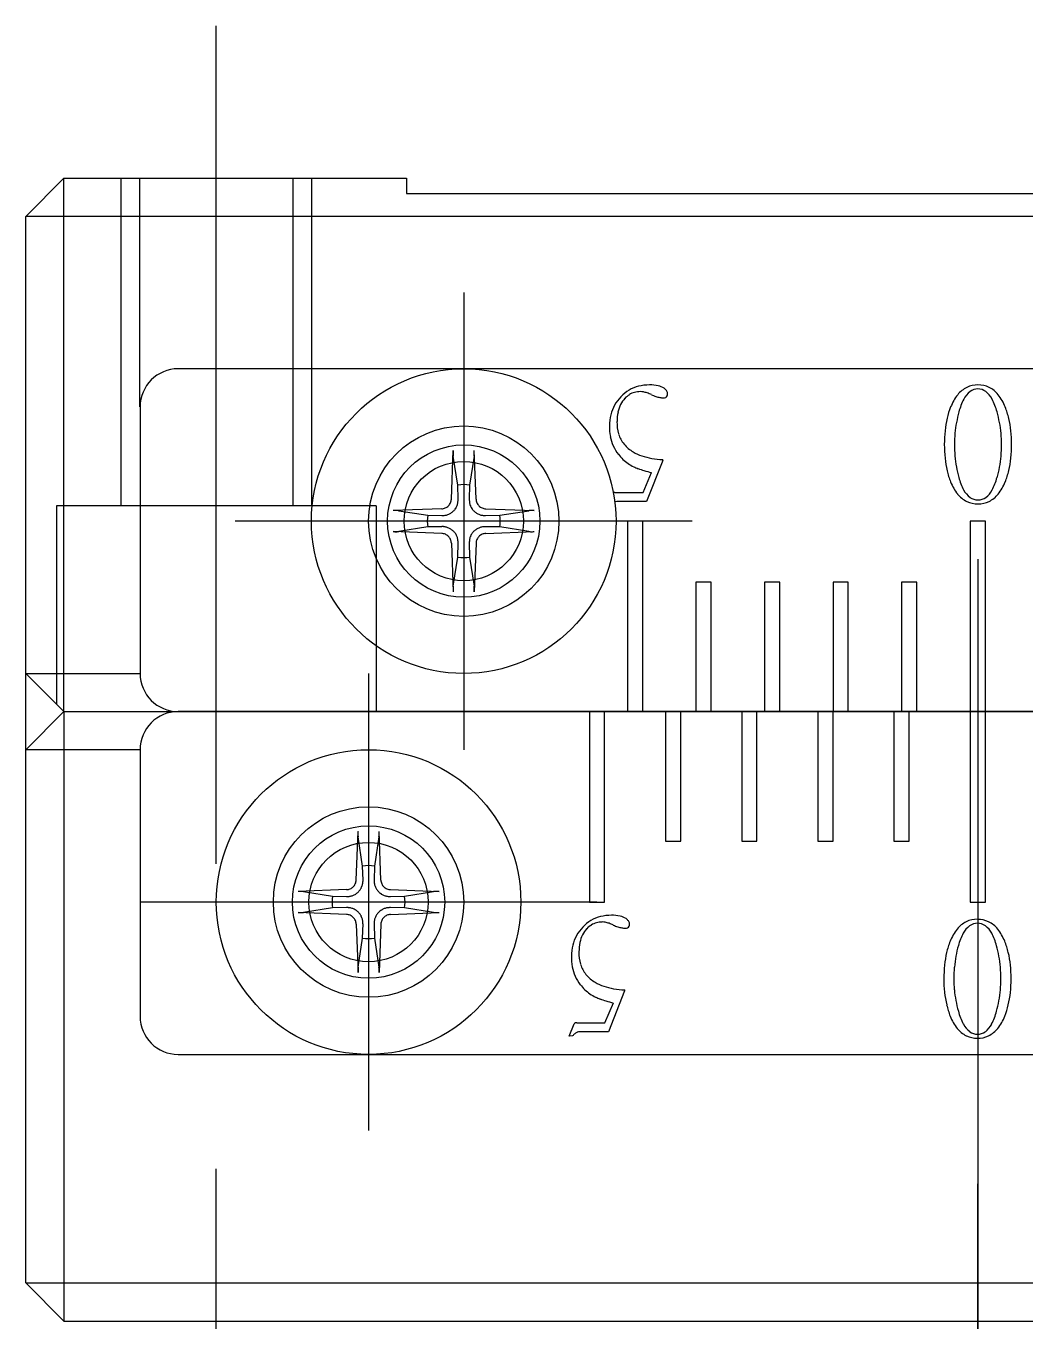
# Model space of a CAD drawing. Extents: x 1 to 229, y 0 to 160.
# Drawn here: x 76.6 to 89.72, y 142.55 to 159.55 of the extents above; entities that cross this region are included whole.
import ezdxf

# ---------------------------------------------------------------- set-up
doc = ezdxf.new("R2010")
doc.units = 0
doc.linetypes.add('CENTER', pattern=[50.8, 31.75, -6.35, 6.35, -6.35])
doc.linetypes.add('DASHED', pattern=[19.05, 12.7, -6.35])
doc.layers.get('0').update_dxf_attribs({"linetype": 'CONTINUOUS'})
doc.layers.add('CENTER', color=1, linetype='CENTER')

msp = doc.modelspace()

# ---------------------------------------------------------------- linework, layer by layer
at = {"color": 7, "linetype": 'CONTINUOUS'}
for p, q in [((77.098, 157.546), (76.598, 157.046)), ((77.098, 157.546), (81.598, 157.546)), ((77.098, 150.546), (77.098, 157.546)), ((81.598, 157.546), (81.598, 157.346)), ((81.598, 157.346), (96.598, 157.346)), ((76.598, 143.046), (76.598, 157.046)), ((101.598, 157.046), (76.598, 157.046)), ((99.598, 155.046), (78.598, 155.046)), ((78.098, 154.546), (78.098, 151.046)), ((82.185, 153.335), (82.21, 153.972)), ((82.21, 153.972), (82.209, 153.961)), ((82.209, 153.961), (82.209, 153.951)), ((82.209, 153.951), (82.209, 153.94)), ((82.209, 153.94), (82.209, 153.935)), ((82.209, 153.935), (82.209, 153.93)), ((82.209, 153.93), (82.209, 153.921)), ((82.209, 153.921), (82.209, 153.917)), ((82.209, 153.917), (82.21, 153.913)), ((82.21, 153.913), (82.21, 153.909)), ((82.21, 153.909), (82.21, 153.906)), ((82.21, 153.906), (82.21, 153.903)), ((82.21, 153.903), (82.211, 153.9)), ((82.27, 153.518), (82.211, 153.9)), ((82.485, 153.9), (82.425, 153.518)), ((82.485, 153.906), (82.486, 153.909)), ((82.485, 153.903), (82.485, 153.906)), ((82.485, 153.9), (82.485, 153.903)), ((82.486, 153.961), (82.486, 153.972)), ((82.51, 153.335), (82.486, 153.972)), ((82.486, 153.951), (82.486, 153.961)), ((82.486, 153.94), (82.486, 153.951)), ((82.486, 153.935), (82.486, 153.94)), ((82.486, 153.93), (82.486, 153.935)), ((82.486, 153.921), (82.486, 153.93)), ((82.486, 153.917), (82.486, 153.921)), ((82.486, 153.913), (82.486, 153.917)), ((82.486, 153.909), (82.486, 153.913)), ((84.703, 153.423), (84.813, 153.684)), ((84.961, 153.843), (84.747, 153.303)), ((82.275, 153.333), (82.27, 153.518)), ((82.425, 153.518), (82.421, 153.333)), ((84.332, 153.423), (84.703, 153.423)), ((82.059, 153.209), (81.422, 153.184)), ((81.432, 153.184), (81.422, 153.184)), ((81.443, 153.185), (81.432, 153.184)), ((81.453, 153.185), (81.443, 153.185)), ((81.458, 153.185), (81.453, 153.185)), ((81.463, 153.185), (81.458, 153.185)), ((81.473, 153.184), (81.463, 153.185)), ((81.477, 153.184), (81.473, 153.184)), ((81.481, 153.184), (81.477, 153.184)), ((81.485, 153.184), (81.481, 153.184)), ((81.488, 153.184), (81.485, 153.184)), ((81.491, 153.183), (81.488, 153.184)), ((81.494, 153.183), (81.491, 153.183)), ((81.494, 153.183), (81.875, 153.123)), ((82.059, 153.209), (82.07, 153.209)), ((82.07, 153.209), (82.083, 153.212)), ((82.083, 153.212), (82.095, 153.215)), ((82.095, 153.215), (82.106, 153.219)), ((82.106, 153.219), (82.118, 153.225)), ((82.118, 153.225), (82.128, 153.231)), ((82.128, 153.231), (82.138, 153.239)), ((82.138, 153.239), (82.147, 153.247)), ((82.147, 153.247), (82.155, 153.256)), ((82.155, 153.256), (82.162, 153.265)), ((82.162, 153.265), (82.169, 153.276)), ((82.169, 153.276), (82.174, 153.287)), ((82.174, 153.287), (82.179, 153.299)), ((82.179, 153.299), (82.182, 153.311)), ((82.182, 153.311), (82.184, 153.323)), ((82.184, 153.323), (82.185, 153.335)), ((82.51, 153.335), (82.511, 153.323)), ((82.511, 153.323), (82.513, 153.311)), ((82.513, 153.311), (82.516, 153.299)), ((82.516, 153.299), (82.521, 153.287)), ((82.521, 153.287), (82.526, 153.276)), ((82.526, 153.276), (82.533, 153.265)), ((82.533, 153.265), (82.54, 153.256)), ((82.54, 153.256), (82.548, 153.247)), ((82.548, 153.247), (82.557, 153.239)), ((82.557, 153.239), (82.567, 153.231)), ((82.567, 153.231), (82.578, 153.225)), ((82.578, 153.225), (82.589, 153.219)), ((82.589, 153.219), (82.601, 153.215)), ((82.601, 153.215), (82.613, 153.212)), ((82.613, 153.212), (82.625, 153.209)), ((82.625, 153.209), (82.637, 153.209)), ((82.637, 153.209), (83.274, 153.184)), ((82.82, 153.123), (83.202, 153.183)), ((83.204, 153.183), (83.202, 153.183)), ((83.207, 153.184), (83.204, 153.183)), ((83.211, 153.184), (83.207, 153.184)), ((83.214, 153.184), (83.211, 153.184)), ((83.218, 153.184), (83.214, 153.184)), ((83.223, 153.184), (83.218, 153.184)), ((83.232, 153.185), (83.223, 153.184)), ((83.237, 153.185), (83.232, 153.185)), ((83.242, 153.185), (83.237, 153.185)), ((83.253, 153.185), (83.242, 153.185)), ((83.263, 153.184), (83.253, 153.185)), ((83.274, 153.184), (83.263, 153.184)), ((84.747, 153.303), (84.375, 153.303)), ((81.875, 153.123), (82.06, 153.119)), ((82.635, 153.119), (82.82, 153.123)), ((84.698, 153.046), (84.498, 153.046)), ((84.498, 153.046), (84.498, 150.546)), ((84.698, 150.546), (84.698, 153.046)), ((89.198, 153.046), (88.998, 153.046)), ((88.998, 153.046), (88.998, 150.546)), ((89.198, 150.546), (89.198, 153.046)), ((81.422, 152.908), (81.432, 152.908)), ((82.059, 152.883), (81.422, 152.908)), ((81.432, 152.908), (81.443, 152.907)), ((81.443, 152.907), (81.453, 152.907)), ((81.453, 152.907), (81.458, 152.907)), ((81.458, 152.907), (81.463, 152.907)), ((81.463, 152.907), (81.473, 152.907)), ((81.473, 152.907), (81.477, 152.908)), ((81.477, 152.908), (81.481, 152.908)), ((81.481, 152.908), (81.485, 152.908)), ((81.485, 152.908), (81.488, 152.908)), ((81.488, 152.908), (81.491, 152.909)), ((81.491, 152.909), (81.494, 152.909)), ((81.875, 152.969), (81.494, 152.909)), ((82.06, 152.973), (81.875, 152.969)), ((82.071, 152.882), (82.059, 152.883)), ((82.083, 152.88), (82.071, 152.882)), ((82.095, 152.877), (82.083, 152.88)), ((82.107, 152.873), (82.095, 152.877)), ((82.118, 152.867), (82.107, 152.873)), ((82.128, 152.861), (82.118, 152.867)), ((82.138, 152.853), (82.128, 152.861)), ((82.147, 152.845), (82.138, 152.853)), ((82.155, 152.836), (82.147, 152.845)), ((82.162, 152.826), (82.155, 152.836)), ((82.54, 152.836), (82.533, 152.827)), ((82.548, 152.845), (82.54, 152.836)), ((82.557, 152.853), (82.548, 152.845)), ((82.567, 152.861), (82.557, 152.853)), ((82.578, 152.867), (82.567, 152.861)), ((82.589, 152.873), (82.578, 152.867)), ((82.601, 152.877), (82.589, 152.873)), ((82.613, 152.88), (82.601, 152.877)), ((82.625, 152.882), (82.613, 152.88)), ((82.637, 152.883), (82.625, 152.882)), ((82.82, 152.969), (82.635, 152.973)), ((82.637, 152.883), (83.274, 152.908)), ((83.202, 152.909), (82.82, 152.969)), ((83.202, 152.909), (83.204, 152.909)), ((83.204, 152.909), (83.207, 152.908)), ((83.207, 152.908), (83.211, 152.908)), ((83.211, 152.908), (83.214, 152.908)), ((83.214, 152.908), (83.218, 152.908)), ((83.218, 152.908), (83.223, 152.907)), ((83.223, 152.907), (83.232, 152.907)), ((83.232, 152.907), (83.237, 152.907)), ((83.237, 152.907), (83.242, 152.907)), ((83.242, 152.907), (83.253, 152.907)), ((83.253, 152.907), (83.263, 152.908)), ((83.263, 152.908), (83.274, 152.908)), ((82.169, 152.816), (82.162, 152.826)), ((82.175, 152.805), (82.169, 152.816)), ((82.179, 152.793), (82.175, 152.805)), ((82.182, 152.781), (82.179, 152.793)), ((82.184, 152.769), (82.182, 152.781)), ((82.185, 152.757), (82.184, 152.769)), ((82.185, 152.757), (82.21, 152.12)), ((82.27, 152.574), (82.275, 152.759)), ((82.421, 152.759), (82.425, 152.574)), ((82.51, 152.757), (82.486, 152.12)), ((82.511, 152.769), (82.51, 152.757)), ((82.513, 152.781), (82.511, 152.769)), ((82.517, 152.793), (82.513, 152.781)), ((82.521, 152.805), (82.517, 152.793)), ((82.527, 152.816), (82.521, 152.805)), ((82.533, 152.827), (82.527, 152.816)), ((82.211, 152.192), (82.27, 152.574)), ((82.425, 152.574), (82.485, 152.192)), ((82.21, 152.179), (82.209, 152.175)), ((82.209, 152.175), (82.209, 152.171)), ((82.209, 152.171), (82.209, 152.162)), ((82.209, 152.162), (82.209, 152.157)), ((82.209, 152.157), (82.209, 152.152)), ((82.209, 152.152), (82.209, 152.141)), ((82.211, 152.192), (82.21, 152.189)), ((82.21, 152.189), (82.21, 152.186)), ((82.21, 152.186), (82.21, 152.183)), ((82.21, 152.183), (82.21, 152.179)), ((82.485, 152.189), (82.485, 152.192)), ((82.485, 152.186), (82.485, 152.189)), ((82.486, 152.183), (82.485, 152.186)), ((82.486, 152.179), (82.486, 152.183)), ((82.486, 152.175), (82.486, 152.179)), ((82.486, 152.171), (82.486, 152.175)), ((82.486, 152.162), (82.486, 152.171)), ((82.486, 152.157), (82.486, 152.162)), ((82.486, 152.152), (82.486, 152.157)), ((82.486, 152.141), (82.486, 152.152)), ((85.598, 152.246), (85.398, 152.246)), ((85.398, 152.246), (85.398, 150.546)), ((85.598, 150.546), (85.598, 152.246)), ((86.498, 152.246), (86.298, 152.246)), ((86.298, 152.246), (86.298, 150.546)), ((86.498, 150.546), (86.498, 152.246)), ((87.398, 152.246), (87.198, 152.246)), ((87.198, 152.246), (87.198, 150.546)), ((87.398, 150.546), (87.398, 152.246)), ((88.298, 152.246), (88.098, 152.246)), ((88.098, 152.246), (88.098, 150.546)), ((88.298, 150.546), (88.298, 152.246)), ((82.209, 152.141), (82.209, 152.131)), ((82.209, 152.131), (82.21, 152.12)), ((82.486, 152.131), (82.486, 152.141)), ((82.486, 152.12), (82.486, 152.131)), ((76.598, 151.046), (77.098, 150.546)), ((76.598, 151.046), (78.098, 151.046)), ((77.098, 150.546), (76.598, 150.046)), ((77.098, 150.546), (77.098, 142.546)), ((77.098, 150.546), (101.098, 150.546)), ((99.598, 150.546), (78.598, 150.546)), ((83.998, 150.546), (83.998, 148.046)), ((84.198, 148.046), (84.198, 150.546)), ((84.998, 150.546), (84.998, 148.846)), ((85.198, 148.846), (85.198, 150.546)), ((85.998, 150.546), (85.998, 148.846)), ((86.198, 148.846), (86.198, 150.546)), ((86.998, 150.546), (86.998, 148.846)), ((87.198, 148.846), (87.198, 150.546)), ((87.998, 150.546), (87.998, 148.846)), ((88.198, 148.846), (88.198, 150.546)), ((88.998, 150.546), (88.998, 148.046)), ((89.198, 148.046), (89.198, 150.546)), ((78.098, 150.046), (76.598, 150.046)), ((78.098, 150.046), (78.098, 146.546)), ((80.935, 148.335), (80.96, 148.972)), ((80.96, 148.972), (80.959, 148.961)), ((80.959, 148.961), (80.959, 148.951)), ((80.959, 148.951), (80.959, 148.94)), ((80.959, 148.94), (80.959, 148.935)), ((80.959, 148.935), (80.959, 148.93)), ((80.959, 148.93), (80.959, 148.921)), ((80.959, 148.921), (80.959, 148.917)), ((81.236, 148.961), (81.236, 148.972)), ((81.26, 148.335), (81.236, 148.972)), ((81.236, 148.951), (81.236, 148.961)), ((81.236, 148.94), (81.236, 148.951)), ((81.236, 148.935), (81.236, 148.94)), ((81.236, 148.93), (81.236, 148.935)), ((81.236, 148.921), (81.236, 148.93)), ((81.236, 148.917), (81.236, 148.921)), ((80.959, 148.917), (80.96, 148.913)), ((80.96, 148.913), (80.96, 148.909)), ((80.96, 148.909), (80.96, 148.906)), ((80.96, 148.906), (80.96, 148.903)), ((80.96, 148.903), (80.961, 148.9)), ((81.02, 148.518), (80.961, 148.9)), ((81.235, 148.9), (81.175, 148.518)), ((81.235, 148.906), (81.236, 148.909)), ((81.235, 148.903), (81.235, 148.906)), ((81.235, 148.9), (81.235, 148.903)), ((81.236, 148.913), (81.236, 148.917)), ((81.236, 148.909), (81.236, 148.913)), ((84.998, 148.846), (85.198, 148.846)), ((85.998, 148.846), (86.198, 148.846)), ((86.998, 148.846), (87.198, 148.846)), ((87.998, 148.846), (88.198, 148.846)), ((81.025, 148.333), (81.02, 148.518)), ((81.175, 148.518), (81.171, 148.333)), ((80.888, 148.239), (80.897, 148.247)), ((80.897, 148.247), (80.905, 148.256)), ((80.905, 148.256), (80.912, 148.265)), ((80.912, 148.265), (80.919, 148.276)), ((80.919, 148.276), (80.924, 148.287)), ((80.924, 148.287), (80.929, 148.299)), ((80.929, 148.299), (80.932, 148.311)), ((80.932, 148.311), (80.934, 148.323)), ((80.934, 148.323), (80.935, 148.335)), ((81.26, 148.335), (81.261, 148.323)), ((81.261, 148.323), (81.263, 148.311)), ((81.263, 148.311), (81.266, 148.299)), ((81.266, 148.299), (81.271, 148.287)), ((81.271, 148.287), (81.276, 148.276)), ((81.276, 148.276), (81.283, 148.265)), ((81.283, 148.265), (81.29, 148.256)), ((81.29, 148.256), (81.298, 148.247)), ((81.298, 148.247), (81.307, 148.239)), ((80.809, 148.209), (80.172, 148.184)), ((80.182, 148.184), (80.172, 148.184)), ((80.193, 148.185), (80.182, 148.184)), ((80.203, 148.185), (80.193, 148.185)), ((80.208, 148.185), (80.203, 148.185)), ((80.213, 148.185), (80.208, 148.185)), ((80.223, 148.184), (80.213, 148.185)), ((80.227, 148.184), (80.223, 148.184)), ((80.231, 148.184), (80.227, 148.184)), ((80.235, 148.184), (80.231, 148.184)), ((80.238, 148.184), (80.235, 148.184)), ((80.241, 148.183), (80.238, 148.184)), ((80.244, 148.183), (80.241, 148.183)), ((80.244, 148.183), (80.625, 148.123)), ((80.625, 148.123), (80.81, 148.119)), ((80.809, 148.209), (80.82, 148.209)), ((80.82, 148.209), (80.833, 148.212)), ((80.833, 148.212), (80.845, 148.215)), ((80.845, 148.215), (80.856, 148.219)), ((80.856, 148.219), (80.868, 148.225)), ((80.868, 148.225), (80.878, 148.231)), ((80.878, 148.231), (80.888, 148.239)), ((81.307, 148.239), (81.317, 148.231)), ((81.317, 148.231), (81.328, 148.225)), ((81.328, 148.225), (81.339, 148.219)), ((81.339, 148.219), (81.351, 148.215)), ((81.351, 148.215), (81.363, 148.212)), ((81.363, 148.212), (81.375, 148.209)), ((81.375, 148.209), (81.387, 148.209)), ((81.385, 148.119), (81.57, 148.123)), ((81.387, 148.209), (82.024, 148.184)), ((81.57, 148.123), (81.952, 148.183)), ((81.954, 148.183), (81.952, 148.183)), ((81.957, 148.184), (81.954, 148.183)), ((81.961, 148.184), (81.957, 148.184)), ((81.964, 148.184), (81.961, 148.184)), ((81.968, 148.184), (81.964, 148.184)), ((81.973, 148.184), (81.968, 148.184)), ((81.982, 148.185), (81.973, 148.184)), ((81.987, 148.185), (81.982, 148.185)), ((81.992, 148.185), (81.987, 148.185)), ((82.003, 148.185), (81.992, 148.185)), ((82.013, 148.184), (82.003, 148.185)), ((82.024, 148.184), (82.013, 148.184)), ((80.172, 147.908), (80.182, 147.908)), ((80.809, 147.883), (80.172, 147.908)), ((80.182, 147.908), (80.193, 147.907)), ((80.193, 147.907), (80.203, 147.907)), ((80.203, 147.907), (80.208, 147.907)), ((80.208, 147.907), (80.213, 147.907)), ((80.213, 147.907), (80.223, 147.907)), ((80.223, 147.907), (80.227, 147.908)), ((80.227, 147.908), (80.231, 147.908)), ((80.231, 147.908), (80.235, 147.908)), ((80.235, 147.908), (80.238, 147.908)), ((80.238, 147.908), (80.241, 147.909)), ((80.241, 147.909), (80.244, 147.909)), ((80.625, 147.969), (80.244, 147.909)), ((80.81, 147.973), (80.625, 147.969)), ((81.57, 147.969), (81.385, 147.973)), ((81.387, 147.883), (82.024, 147.908)), ((81.952, 147.909), (81.57, 147.969)), ((81.952, 147.909), (81.954, 147.909)), ((81.954, 147.909), (81.957, 147.908)), ((81.957, 147.908), (81.961, 147.908)), ((81.961, 147.908), (81.964, 147.908)), ((81.964, 147.908), (81.968, 147.908)), ((81.968, 147.908), (81.973, 147.907)), ((81.973, 147.907), (81.982, 147.907)), ((81.982, 147.907), (81.987, 147.907)), ((81.987, 147.907), (81.992, 147.907)), ((81.992, 147.907), (82.003, 147.907)), ((82.003, 147.907), (82.013, 147.908)), ((82.013, 147.908), (82.024, 147.908)), ((83.998, 148.046), (84.198, 148.046)), ((88.998, 148.046), (89.198, 148.046)), ((80.821, 147.882), (80.809, 147.883)), ((80.833, 147.88), (80.821, 147.882)), ((80.845, 147.877), (80.833, 147.88)), ((80.857, 147.873), (80.845, 147.877)), ((80.868, 147.867), (80.857, 147.873)), ((80.878, 147.861), (80.868, 147.867)), ((80.888, 147.853), (80.878, 147.861)), ((80.897, 147.845), (80.888, 147.853)), ((80.905, 147.836), (80.897, 147.845)), ((80.912, 147.826), (80.905, 147.836)), ((80.919, 147.816), (80.912, 147.826)), ((80.925, 147.805), (80.919, 147.816)), ((80.929, 147.793), (80.925, 147.805)), ((80.932, 147.781), (80.929, 147.793)), ((80.934, 147.769), (80.932, 147.781)), ((80.935, 147.757), (80.934, 147.769)), ((80.935, 147.757), (80.96, 147.12)), ((81.02, 147.574), (81.025, 147.759)), ((81.171, 147.759), (81.175, 147.574)), ((81.26, 147.757), (81.236, 147.12)), ((81.261, 147.769), (81.26, 147.757)), ((81.263, 147.781), (81.261, 147.769)), ((81.267, 147.793), (81.263, 147.781)), ((81.271, 147.805), (81.267, 147.793)), ((81.277, 147.816), (81.271, 147.805)), ((81.283, 147.827), (81.277, 147.816)), ((81.29, 147.836), (81.283, 147.827)), ((81.298, 147.845), (81.29, 147.836)), ((81.307, 147.853), (81.298, 147.845)), ((81.317, 147.861), (81.307, 147.853)), ((81.328, 147.867), (81.317, 147.861)), ((81.339, 147.873), (81.328, 147.867)), ((81.351, 147.877), (81.339, 147.873)), ((81.363, 147.88), (81.351, 147.877)), ((81.375, 147.882), (81.363, 147.88)), ((81.387, 147.883), (81.375, 147.882)), ((80.961, 147.192), (81.02, 147.574)), ((81.175, 147.574), (81.235, 147.192)), ((80.96, 147.179), (80.959, 147.175)), ((80.959, 147.175), (80.959, 147.171)), ((80.959, 147.171), (80.959, 147.162)), ((80.959, 147.162), (80.959, 147.157)), ((80.959, 147.157), (80.959, 147.152)), ((80.959, 147.152), (80.959, 147.141)), ((80.959, 147.141), (80.959, 147.131)), ((80.959, 147.131), (80.96, 147.12)), ((80.961, 147.192), (80.96, 147.189)), ((80.96, 147.189), (80.96, 147.186)), ((80.96, 147.186), (80.96, 147.183)), ((80.96, 147.183), (80.96, 147.179)), ((81.235, 147.189), (81.235, 147.192)), ((81.235, 147.186), (81.235, 147.189)), ((81.236, 147.183), (81.235, 147.186)), ((81.236, 147.179), (81.236, 147.183)), ((81.236, 147.175), (81.236, 147.179)), ((81.236, 147.171), (81.236, 147.175)), ((81.236, 147.162), (81.236, 147.171)), ((81.236, 147.157), (81.236, 147.162)), ((81.236, 147.152), (81.236, 147.157)), ((81.236, 147.141), (81.236, 147.152)), ((81.236, 147.131), (81.236, 147.141)), ((81.236, 147.12), (81.236, 147.131)), ((84.461, 146.882), (84.247, 146.342)), ((84.203, 146.462), (84.313, 146.723)), ((83.732, 146.285), (83.799, 146.448)), ((83.832, 146.462), (84.203, 146.462)), ((83.777, 146.289), (83.732, 146.285)), ((84.247, 146.342), (83.875, 146.342)), ((78.598, 146.046), (99.598, 146.046)), ((76.598, 143.046), (101.598, 143.046)), ((76.598, 143.046), (77.098, 142.546)), ((77.098, 142.546), (101.098, 142.546))]:
    msp.add_line(p, q, dxfattribs=at)
at = {"color": 3, "linetype": 'DASHED'}
for p, q in [((77.848, 153.246), (77.848, 157.546)), ((78.091, 157.546), (78.091, 154.546)), ((80.104, 157.546), (80.104, 153.246)), ((80.348, 157.546), (80.348, 153.246)), ((81.198, 153.246), (76.998, 153.246)), ((76.998, 153.246), (76.998, 150.646)), ((81.198, 153.246), (81.198, 150.546))]:
    msp.add_line(p, q, dxfattribs=at)
at = {"color": 7, "linetype": 'CONTINUOUS'}
for centre, radius in [((82.348, 153.046), 2), ((82.348, 153.046), 0.783), ((81.098, 148.046), 2), ((81.098, 148.046), 0.783)]:
    msp.add_circle(centre, radius, dxfattribs=at)
at = {"color": 3, "linetype": 'CONTINUOUS'}
for centre, radius in [((82.348, 153.046), 1.25), ((82.348, 153.046), 1), ((81.098, 148.046), 1.25), ((81.098, 148.046), 1)]:
    msp.add_circle(centre, radius, dxfattribs=at)
at = {"color": 7, "linetype": 'CONTINUOUS'}
for centre, radius, start, end in [((78.598, 154.546), 0.5, 90, 180), ((84.771, 154.341), 0.493, 120.7739, 136.7817), ((84.682, 154.447), 0.303, 121.5113, 135.9675), ((84.761, 154.354), 0.477, 104.1459, 120.5209), ((84.663, 154.477), 0.269, 105.6366, 121.3182), ((84.67, 154.451), 0.295, 90.7211, 105.4421), ((84.784, 154.252), 0.581, 89.6263, 103.9812), ((84.663, 154.538), 0.208, 77.9993, 89.3203), ((84.626, 154.356), 0.394, 70.7805, 78.1713), ((84.527, 154.069), 0.698, 65.8334, 70.8777), ((84.795, 154.313), 0.521, 78.2451, 90.7659), ((85.066, 155.271), 0.62, 245.85, 251.6275), ((84.858, 154.609), 0.218, 56.1652, 78.5243), ((84.904, 154.684), 0.13, 39.3474, 54.6593), ((84.914, 154.693), 0.117, 21.5057, 39.093), ((84.952, 154.719), 0.0728, 336.281, 1.8872), ((85.009, 154.729), 0.015, 11.5786, 25.2913), ((84.988, 154.725), 0.0361, 4.316, 11.9442), ((84.95, 154.722), 0.0745, 359.7689, 4.4732), ((89.322, 154.318), 0.622, 141.5501, 158.6825), ((89.113, 154.482), 0.356, 116.4524, 141.342), ((89.181, 154.509), 0.3, 127.7023, 152.8391), ((89.097, 154.5), 0.334, 89.3468, 115.3736), ((89.1, 154.608), 0.173, 89.721, 126.3158), ((89.105, 154.501), 0.333, 64.5929, 90.6868), ((89.101, 154.61), 0.171, 53.4844, 90.1801), ((89.017, 154.508), 0.303, 27.257, 52.2017), ((89.089, 154.483), 0.356, 38.6358, 63.5697), ((88.88, 154.318), 0.622, 21.3175, 38.4499), ((84.806, 154.306), 0.544, 151.19, 165.6305), ((84.816, 154.298), 0.556, 136.7918, 151.0148), ((84.797, 154.388), 0.433, 154.0754, 168.3685), ((84.707, 154.431), 0.332, 136.8732, 153.9198), ((84.997, 155.062), 0.4, 251.5675, 259.3119), ((84.971, 154.922), 0.257, 259.2315, 269.6241), ((84.972, 154.73), 0.066, 268.0277, 295.4071), ((84.982, 154.707), 0.0408, 297.1293, 334.954), ((89.737, 154.151), 1.07, 158.4192, 166.723), ((89.595, 154.29), 0.768, 152.3645, 165.7785), ((88.59, 154.28), 0.787, 14.6444, 27.7519), ((88.411, 154.137), 1.125, 13.2372, 21.2239), ((84.9, 154.283), 0.639, 165.7632, 178.7145), ((85.012, 154.344), 0.651, 168.3503, 179.2247), ((89.977, 154.094), 1.316, 166.7281, 173.9619), ((90.304, 154.072), 1.509, 164.3669, 169.7401), ((87.903, 154.063), 1.507, 10.5952, 16.0212), ((88.203, 154.089), 1.338, 6.0981, 13.2118), ((84.955, 154.288), 0.694, 179.2215, 190.7983), ((84.874, 154.339), 0.514, 178.4839, 196.8828), ((90.329, 154.057), 1.67, 173.9544, 180.1262), ((90.458, 154.054), 1.665, 174.9976, 180.031), ((90.359, 154.062), 1.566, 169.7478, 174.9911), ((87.881, 154.059), 1.53, 5.2142, 10.5852), ((87.818, 154.054), 1.593, 359.9764, 5.2044), ((87.896, 154.056), 1.647, 359.8928, 6.0868), ((84.832, 154.266), 0.57, 190.8892, 204.1023), ((84.807, 154.256), 0.543, 204.2446, 217.8899), ((84.759, 154.307), 0.395, 197.3246, 219.2769), ((84.805, 154.35), 0.458, 219.8178, 239.7095), ((90.352, 154.049), 1.693, 179.8787, 186.0037), ((90.586, 154.051), 1.793, 179.9444, 184.8204), ((87.671, 154.051), 1.74, 355.0202, 0.0524), ((87.865, 154.05), 1.678, 353.9691, 0.119), ((84.865, 154.307), 0.62, 218.2978, 226.5808), ((84.822, 154.262), 0.558, 226.6126, 235.5054), ((84.897, 154.499), 0.633, 239.2808, 250.5721), ((84.945, 154.635), 0.776, 250.6148, 260.4628), ((84.985, 154.876), 1.021, 260.4715, 268.6731), ((84.962, 153.854), 0.00178, 13.6323, 92.6279), ((84.954, 153.852), 0.0092, 347.2044, 12.7956), ((89.987, 154.011), 1.326, 186.0112, 193.2204), ((90.365, 154.033), 1.571, 184.8264, 190.1514), ((87.87, 154.034), 1.54, 349.5521, 355.0132), ((88.209, 154.013), 1.332, 346.7963, 353.9721), ((84.81, 154.245), 0.538, 235.5472, 244.6615), ((84.818, 154.233), 0.53, 243.3872, 250.1611), ((85.035, 154.828), 1.163, 250.0124, 254.0248), ((85.322, 155.821), 2.197, 253.9631, 256.5892), ((84.916, 153.859), 0.0479, 340.8609, 349.2763), ((89.737, 153.953), 1.07, 193.2453, 201.5624), ((90.202, 154.004), 1.405, 190.1613, 195.897), ((88.011, 154.008), 1.397, 343.7148, 349.5425), ((88.439, 153.959), 1.096, 338.6113, 346.7798), ((82.348, 153.046), 0.479, 80.6957, 99.3043), ((89.32, 153.788), 0.621, 201.5228, 218.5951), ((89.566, 153.803), 0.739, 194.3908, 207.9719), ((88.632, 153.808), 0.744, 331.6878, 345.1245), ((88.887, 153.784), 0.614, 321.3092, 338.5729), ((84.321, 153.394), 0.0281, 101.4538, 108.1573), ((84.331, 153.35), 0.0733, 89.1351, 101.9708), ((89.113, 153.626), 0.359, 218.9661, 243.6349), ((89.174, 153.594), 0.295, 207.9013, 233.1044), ((89.099, 153.503), 0.178, 234.7616, 270.4025), ((89.102, 153.502), 0.177, 269.652, 305.2423), ((89.029, 153.593), 0.293, 306.6574, 331.9423), ((89.091, 153.622), 0.354, 296.199, 321.1999), ((82.071, 153.323), 0.202, 308.7225, 314.9322), ((82.071, 153.322), 0.202, 315.0658, 321.2796), ((82.066, 153.327), 0.209, 321.2244, 327.3546), ((82.073, 153.322), 0.201, 327.3884, 333.7306), ((82.061, 153.328), 0.214, 333.7006, 339.428), ((82.069, 153.325), 0.206, 339.3855, 345.0047), ((82.059, 153.328), 0.216, 345.0609, 350.4544), ((82.052, 153.329), 0.222, 350.4291, 355.7576), ((82.062, 153.328), 0.213, 355.732, 1.3126), ((82.633, 153.328), 0.212, 178.6865, 184.2689), ((82.643, 153.329), 0.222, 184.2425, 189.5708), ((82.636, 153.328), 0.216, 189.5443, 194.9404), ((82.626, 153.325), 0.206, 194.9957, 200.614), ((82.635, 153.328), 0.214, 200.572, 206.2994), ((82.622, 153.322), 0.201, 206.2694, 212.6116), ((82.63, 153.327), 0.209, 212.6458, 218.7751), ((82.624, 153.322), 0.202, 218.7225, 224.9322), ((82.624, 153.322), 0.202, 225.0658, 231.2796), ((84.382, 153.181), 0.123, 109.8018, 113.729), ((84.374, 153.2), 0.103, 89.9573, 109.456), ((89.097, 153.607), 0.334, 244.7403, 270.7081), ((89.105, 153.608), 0.336, 269.3452, 295.2064), ((82.348, 153.046), 0.479, 170.6957, 189.3043), ((82.065, 153.331), 0.212, 268.6865, 274.2689), ((82.065, 153.341), 0.222, 274.2425, 279.5708), ((82.066, 153.335), 0.216, 279.5443, 284.9404), ((82.068, 153.325), 0.206, 284.9957, 290.614), ((82.065, 153.333), 0.214, 290.572, 296.2994), ((82.072, 153.321), 0.201, 296.2694, 302.6116), ((82.067, 153.328), 0.209, 302.6458, 308.7751), ((82.629, 153.328), 0.209, 231.2244, 237.3546), ((82.624, 153.321), 0.201, 237.3884, 243.7306), ((82.63, 153.333), 0.214, 243.7006, 249.428), ((82.627, 153.325), 0.206, 249.3855, 255.0047), ((82.629, 153.335), 0.216, 255.0609, 260.4544), ((82.631, 153.341), 0.222, 260.4291, 265.7576), ((82.63, 153.331), 0.213, 265.732, 271.3126), ((82.348, 153.046), 0.479, 350.6957, 9.3043), ((82.065, 152.761), 0.213, 85.732, 91.3126), ((82.065, 152.751), 0.222, 80.4291, 85.7576), ((82.066, 152.757), 0.216, 75.0609, 80.4544), ((82.068, 152.767), 0.206, 69.3855, 75.0047), ((82.065, 152.759), 0.214, 63.7006, 69.428), ((82.072, 152.771), 0.201, 57.3884, 63.7306), ((82.067, 152.764), 0.209, 51.2244, 57.3546), ((82.071, 152.769), 0.202, 45.0658, 51.2796), ((82.071, 152.77), 0.202, 38.7225, 44.9322), ((82.066, 152.765), 0.209, 32.6458, 38.7751), ((82.073, 152.77), 0.201, 26.2694, 32.6116), ((82.061, 152.764), 0.214, 20.572, 26.2994), ((82.069, 152.767), 0.206, 14.9957, 20.614), ((82.626, 152.767), 0.206, 159.3855, 165.0047), ((82.635, 152.764), 0.214, 153.7006, 159.428), ((82.622, 152.77), 0.201, 147.3884, 153.7306), ((82.63, 152.765), 0.209, 141.2244, 147.3546), ((82.624, 152.77), 0.202, 135.0658, 141.2796), ((82.624, 152.769), 0.202, 128.7225, 134.9322), ((82.629, 152.764), 0.209, 122.6458, 128.7751), ((82.624, 152.771), 0.201, 116.2694, 122.6116), ((82.63, 152.759), 0.214, 110.572, 116.2994), ((82.627, 152.767), 0.206, 104.9957, 110.614), ((82.629, 152.757), 0.216, 99.5443, 104.9404), ((82.631, 152.751), 0.222, 94.2425, 99.5708), ((82.63, 152.761), 0.212, 88.6865, 94.2689), ((82.059, 152.764), 0.216, 9.5443, 14.9404), ((82.052, 152.763), 0.222, 4.2425, 9.5708), ((82.062, 152.764), 0.212, 358.6865, 4.2689), ((82.643, 152.763), 0.222, 170.4291, 175.7576), ((82.633, 152.764), 0.213, 175.732, 181.3126), ((82.636, 152.764), 0.216, 165.0609, 170.4544), ((82.348, 153.046), 0.479, 260.6957, 279.3043), ((78.598, 151.046), 0.5, 180, 270), ((78.598, 150.046), 0.5, 90, 180), ((81.098, 148.046), 0.479, 80.6957, 99.3043), ((80.811, 148.328), 0.214, 333.7006, 339.428), ((80.819, 148.325), 0.206, 339.3855, 345.0047), ((80.809, 148.328), 0.216, 345.0609, 350.4544), ((80.802, 148.329), 0.222, 350.4291, 355.7576), ((80.812, 148.328), 0.213, 355.732, 1.3126), ((81.383, 148.328), 0.212, 178.6865, 184.2689), ((81.393, 148.329), 0.222, 184.2425, 189.5708), ((81.386, 148.328), 0.216, 189.5443, 194.9404), ((81.376, 148.325), 0.206, 194.9957, 200.614), ((81.385, 148.328), 0.214, 200.572, 206.2994), ((81.098, 148.046), 0.479, 170.6957, 189.3043), ((80.815, 148.331), 0.212, 268.6865, 274.2689), ((80.815, 148.341), 0.222, 274.2425, 279.5708), ((80.816, 148.335), 0.216, 279.5443, 284.9404), ((80.818, 148.325), 0.206, 284.9957, 290.614), ((80.815, 148.333), 0.214, 290.572, 296.2994), ((80.822, 148.321), 0.201, 296.2694, 302.6116), ((80.817, 148.328), 0.209, 302.6458, 308.7751), ((80.821, 148.323), 0.202, 308.7225, 314.9322), ((80.821, 148.322), 0.202, 315.0658, 321.2796), ((80.816, 148.327), 0.209, 321.2244, 327.3546), ((80.823, 148.322), 0.201, 327.3884, 333.7306), ((81.372, 148.322), 0.201, 206.2694, 212.6116), ((81.38, 148.327), 0.209, 212.6458, 218.7751), ((81.374, 148.322), 0.202, 218.7225, 224.9322), ((81.374, 148.322), 0.202, 225.0658, 231.2796), ((81.379, 148.328), 0.209, 231.2244, 237.3546), ((81.374, 148.321), 0.201, 237.3884, 243.7306), ((81.38, 148.333), 0.214, 243.7006, 249.428), ((81.377, 148.325), 0.206, 249.3855, 255.0047), ((81.379, 148.335), 0.216, 255.0609, 260.4544), ((81.381, 148.341), 0.222, 260.4291, 265.7576), ((81.38, 148.331), 0.213, 265.732, 271.3126), ((81.098, 148.046), 0.479, 350.6957, 9.3043), ((80.815, 147.761), 0.213, 85.732, 91.3126), ((80.815, 147.751), 0.222, 80.4291, 85.7576), ((80.816, 147.757), 0.216, 75.0609, 80.4544), ((80.818, 147.767), 0.206, 69.3855, 75.0047), ((80.815, 147.759), 0.214, 63.7006, 69.428), ((80.822, 147.771), 0.201, 57.3884, 63.7306), ((80.817, 147.764), 0.209, 51.2244, 57.3546), ((80.821, 147.769), 0.202, 45.0658, 51.2796), ((80.821, 147.77), 0.202, 38.7225, 44.9322), ((81.374, 147.77), 0.202, 135.0658, 141.2796), ((81.374, 147.769), 0.202, 128.7225, 134.9322), ((81.379, 147.764), 0.209, 122.6458, 128.7751), ((81.374, 147.771), 0.201, 116.2694, 122.6116), ((81.38, 147.759), 0.214, 110.572, 116.2994), ((81.377, 147.767), 0.206, 104.9957, 110.614), ((81.379, 147.757), 0.216, 99.5443, 104.9404), ((81.381, 147.751), 0.222, 94.2425, 99.5708), ((81.38, 147.761), 0.212, 88.6865, 94.2689), ((80.816, 147.765), 0.209, 32.6458, 38.7751), ((80.823, 147.77), 0.201, 26.2694, 32.6116), ((80.811, 147.764), 0.214, 20.572, 26.2994), ((80.819, 147.767), 0.206, 14.9957, 20.614), ((80.809, 147.764), 0.216, 9.5443, 14.9404), ((80.802, 147.763), 0.222, 4.2425, 9.5708), ((80.812, 147.764), 0.212, 358.6865, 4.2689), ((81.393, 147.763), 0.222, 170.4291, 175.7576), ((81.383, 147.764), 0.213, 175.732, 181.3126), ((81.386, 147.764), 0.216, 165.0609, 170.4544), ((81.376, 147.767), 0.206, 159.3855, 165.0047), ((81.385, 147.764), 0.214, 153.7006, 159.428), ((81.372, 147.77), 0.201, 147.3884, 153.7306), ((81.38, 147.765), 0.209, 141.2244, 147.3546), ((84.271, 147.38), 0.493, 120.7739, 136.7817), ((84.182, 147.486), 0.303, 121.5113, 135.9675), ((84.261, 147.393), 0.477, 104.1459, 120.5209), ((84.163, 147.515), 0.269, 105.6366, 121.3182), ((84.17, 147.489), 0.295, 90.7211, 105.4421), ((84.284, 147.291), 0.581, 89.6263, 103.9812), ((84.163, 147.577), 0.208, 77.9993, 89.3203), ((84.126, 147.395), 0.394, 70.7805, 78.1713), ((84.027, 147.108), 0.698, 65.8334, 70.8777), ((84.295, 147.352), 0.521, 78.2451, 90.7659), ((84.566, 148.309), 0.62, 245.85, 251.6275), ((84.358, 147.648), 0.218, 56.1652, 78.5243), ((84.404, 147.723), 0.13, 39.3474, 54.6593), ((84.414, 147.732), 0.117, 21.5057, 39.093), ((84.452, 147.758), 0.0728, 336.281, 1.8872), ((84.509, 147.768), 0.015, 11.5786, 25.2913), ((84.488, 147.764), 0.0361, 4.316, 11.9442), ((84.45, 147.761), 0.0745, 359.7689, 4.4732), ((89.105, 147.468), 0.356, 116.2729, 141.1261), ((89.166, 147.499), 0.293, 126.6574, 151.9423), ((89.091, 147.484), 0.336, 89.3452, 115.2064), ((89.094, 147.59), 0.177, 89.652, 125.2423), ((89.099, 147.485), 0.334, 64.7403, 90.7081), ((89.096, 147.589), 0.178, 54.7616, 90.4025), ((89.025, 147.501), 0.291, 27.7214, 53.2843), ((89.084, 147.468), 0.356, 38.8739, 63.7271), ((81.098, 148.046), 0.479, 260.6957, 279.3043), ((84.306, 147.344), 0.544, 151.19, 165.6305), ((84.316, 147.337), 0.556, 136.7918, 151.0148), ((84.297, 147.427), 0.433, 154.0754, 168.3685), ((84.207, 147.47), 0.332, 136.8732, 153.9198), ((84.497, 148.101), 0.4, 251.5675, 259.3119), ((84.471, 147.961), 0.257, 259.2315, 269.6241), ((84.472, 147.769), 0.066, 268.0277, 295.4071), ((84.482, 147.746), 0.0408, 297.1293, 334.954), ((89.31, 147.306), 0.617, 141.3445, 158.5376), ((89.534, 147.295), 0.713, 151.3939, 165.4184), ((88.645, 147.296), 0.722, 14.2278, 28.1349), ((88.88, 147.307), 0.615, 21.44, 38.678), ((84.4, 147.322), 0.639, 165.7632, 178.7145), ((84.512, 147.383), 0.651, 168.3503, 179.2247), ((84.374, 147.378), 0.514, 178.4839, 196.8828), ((89.753, 147.133), 1.093, 158.6009, 166.7902), ((90.183, 147.084), 1.395, 163.7125, 169.5449), ((87.995, 147.088), 1.404, 10.1582, 15.9002), ((88.461, 147.14), 1.067, 13.2335, 21.5743), ((84.455, 147.327), 0.694, 179.2215, 190.7983), ((84.259, 147.346), 0.395, 197.3246, 219.2769), ((89.988, 147.079), 1.334, 166.7999, 173.9685), ((90.325, 147.058), 1.539, 169.551, 175.0143), ((87.837, 147.06), 1.564, 4.8153, 10.1625), ((88.213, 147.081), 1.322, 5.9997, 13.232), ((84.332, 147.305), 0.57, 190.8892, 204.1023), ((84.307, 147.295), 0.543, 204.2446, 217.8899), ((84.305, 147.389), 0.458, 219.8178, 239.7095), ((90.331, 147.042), 1.678, 173.9691, 180.119), ((90.522, 147.041), 1.738, 175.0168, 180.0558), ((87.611, 147.041), 1.791, 359.9422, 4.8226), ((87.847, 147.043), 1.69, 359.8717, 6.0107), ((84.365, 147.346), 0.62, 218.2978, 226.5808), ((84.322, 147.301), 0.558, 226.6126, 235.5054), ((84.397, 147.538), 0.633, 239.2808, 250.5721), ((84.445, 147.674), 0.776, 250.6148, 260.4628), ((84.485, 147.915), 1.021, 260.4715, 268.6731), ((84.462, 146.892), 0.00178, 13.6323, 92.6279), ((84.416, 146.898), 0.0479, 340.8609, 349.2763), ((84.454, 146.891), 0.0092, 347.2044, 12.7956), ((90.298, 147.036), 1.646, 179.8895, 186.0901), ((90.377, 147.038), 1.593, 179.9758, 185.205), ((90.314, 147.033), 1.529, 185.2135, 190.5859), ((87.836, 147.03), 1.566, 349.7482, 354.9907), ((87.737, 147.038), 1.665, 354.9983, 0.0303), ((87.863, 147.035), 1.674, 353.9613, 0.1193), ((84.31, 147.284), 0.538, 235.5472, 244.6615), ((84.318, 147.272), 0.53, 243.3872, 250.1611), ((84.535, 147.867), 1.163, 250.0124, 254.0248), ((84.822, 148.86), 2.197, 253.9631, 256.5892), ((89.993, 147.003), 1.338, 186.0981, 193.2118), ((90.292, 147.029), 1.507, 190.5952, 196.0212), ((87.891, 147.02), 1.51, 344.3679, 349.7391), ((88.215, 146.998), 1.32, 346.7372, 353.9529), ((78.598, 146.546), 0.5, 180, 270), ((89.785, 146.955), 1.125, 193.2372, 201.2239), ((89.333, 146.784), 0.642, 201.5742, 218.1933), ((89.617, 146.817), 0.8, 194.7461, 207.6503), ((88.595, 146.804), 0.774, 332.414, 345.7291), ((88.87, 146.776), 0.627, 321.6105, 338.622), ((88.455, 146.942), 1.073, 338.4304, 346.7118), ((83.814, 146.444), 0.0151, 127.0574, 164.0647), ((83.821, 146.433), 0.0281, 101.4538, 125.805), ((83.831, 146.389), 0.0733, 89.1351, 101.9708), ((89.108, 146.612), 0.359, 218.7522, 243.4534), ((89.183, 146.588), 0.308, 207.4933, 231.9654), ((89.011, 146.585), 0.305, 307.8842, 332.6571), ((89.083, 146.61), 0.356, 296.4524, 321.342), ((83.92, 146.169), 0.187, 127.1607, 140.255), ((83.882, 146.22), 0.123, 109.8018, 127.0841), ((83.874, 146.239), 0.103, 89.9573, 109.456), ((89.091, 146.591), 0.332, 244.5733, 270.7063), ((89.094, 146.482), 0.171, 233.4998, 270.1647), ((89.095, 146.484), 0.173, 269.721, 306.3158), ((89.098, 146.592), 0.334, 269.3468, 295.3736)]:
    msp.add_arc(centre, radius, start, end, dxfattribs=at)
at = {"layer": 'CENTER', "color": 1, "linetype": 'CENTER'}
for p, q in [((79.098, 148.546), (79.098, 159.546)), ((82.348, 156.046), (82.348, 150.046)), ((85.348, 153.046), (79.348, 153.046)), ((89.098, 152.546), (89.098, 140.546)), ((81.098, 151.046), (81.098, 145.046)), ((84.098, 148.046), (78.098, 148.046)), ((79.098, 133.546), (79.098, 144.546)), ((89.098, 125.546), (89.098, 144.346))]:
    msp.add_line(p, q, dxfattribs=at)

doc.saveas('drawing.dxf')
